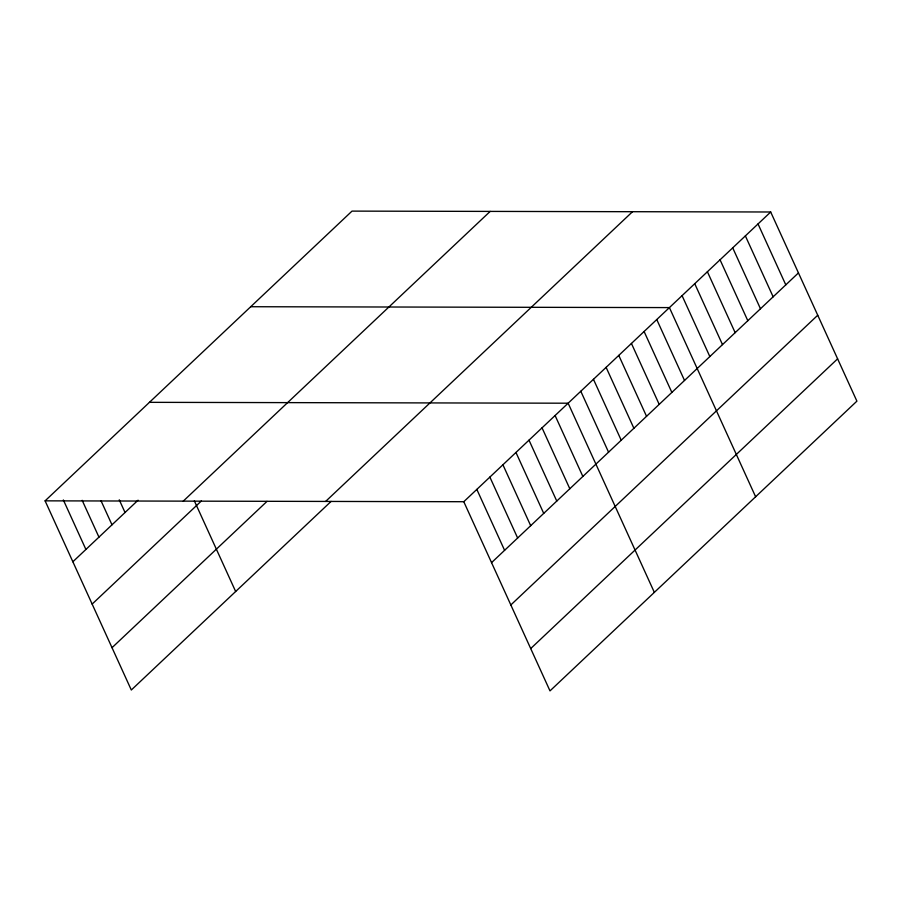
<?xml version="1.0" encoding="UTF-8"?>
<svg xmlns="http://www.w3.org/2000/svg" width="902" height="902" viewBox="0 0 902 902"><rect width="100%" height="100%" fill="white"/><g stroke="black" fill="none" stroke-linecap="round" stroke-linejoin="round"><path stroke-width="1.35" d="M45.1 500.847L352.005 211.113L770.691 211.993L856.9 401.153L549.995 690.887L463.786 501.715L45.1 500.847L131.309 690.007L331.09 501.411M72.859 561.766L138.074 500.193M183.264 501.129L490.169 211.406M92.151 604.081L201.36 500.982M112.017 647.692L267.003 501.377M325.622 501.433L632.527 211.699M463.786 501.715L770.691 211.993M491.556 562.634L798.45 272.911M510.836 604.96L817.742 315.226M530.714 648.561L837.608 358.838M250.722 306.725L669.408 307.593L755.617 496.765M149.45 402.337L568.136 403.205L654.345 592.377M758.03 223.944L785.789 284.863M745.368 235.896L773.138 296.814M732.717 247.847L760.476 308.766M720.055 259.799L747.814 320.706M707.393 271.739L735.153 332.658M694.732 283.69L722.491 344.609M682.07 295.642L709.84 356.561M656.757 319.545L684.517 380.464M644.096 331.496L671.855 392.415M631.434 343.448L659.193 404.367M618.772 355.399L646.542 416.318M606.11 367.351L633.88 428.27M593.46 379.302L621.219 440.221M580.798 391.254L608.557 452.173M555.091 415.518L582.85 476.436M542.046 427.841L569.816 488.76M529 440.153L556.771 501.072M515.967 452.466L543.726 513.385M502.921 464.778L530.68 525.697M489.876 477.09L517.635 538.009M476.831 489.403L504.59 550.321M194.358 500.881L235.659 591.509M119.256 499.821L125.04 512.505M101.001 500.711L111.995 524.817M82.172 500.328L98.949 537.141M63.354 499.956L85.904 549.453"/></g></svg>
